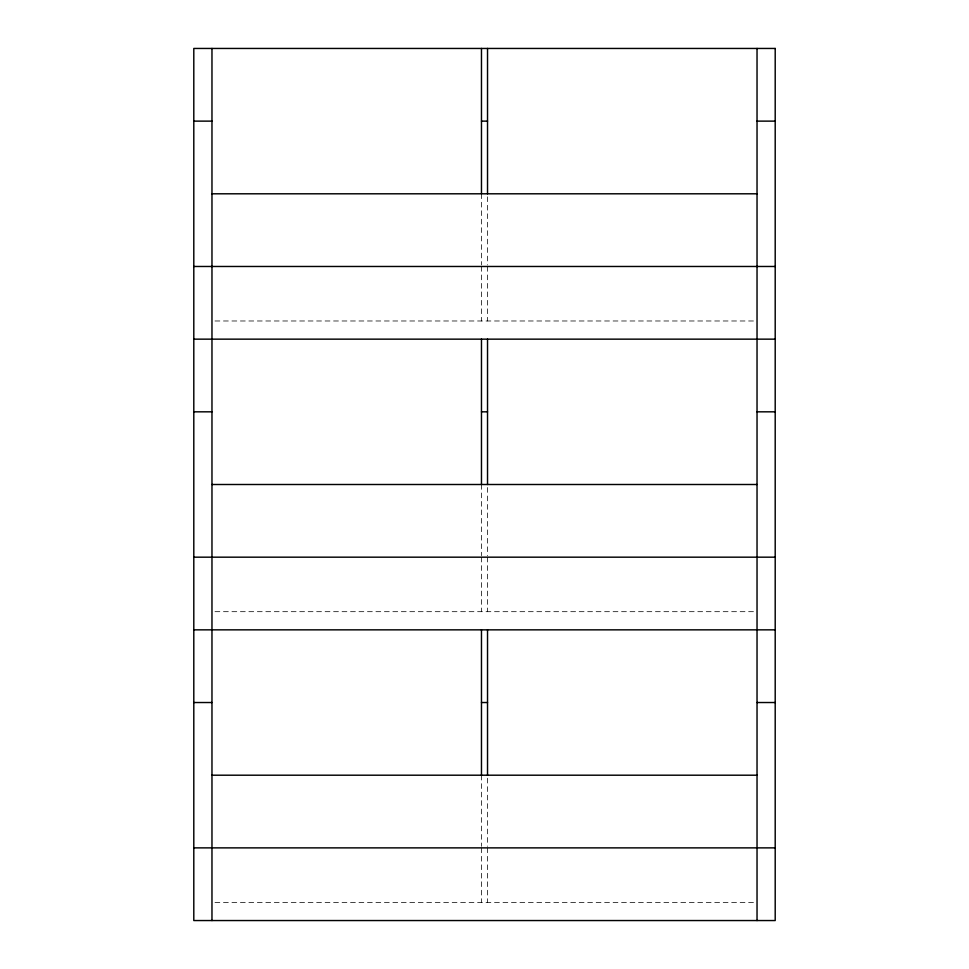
<?xml version="1.0" encoding="UTF-8"?>
<svg xmlns="http://www.w3.org/2000/svg" width="969" height="969" viewBox="0 0 969 969"><rect width="100%" height="100%" fill="white"/><g stroke="black" fill="none" stroke-linecap="round" stroke-linejoin="round"><path stroke-width="0.73" stroke-dasharray="4.84 3.63" d="M214.997 320.981L754.003 320.981M214.997 611.681L755.517 611.681M214.997 902.381L755.517 902.381M487.528 196.828L487.528 264.961M487.528 266.475L487.528 320.981M487.528 487.528L487.528 555.661M487.528 557.175L487.528 611.681M487.528 778.228L487.528 846.361M487.528 847.875L487.528 902.381M481.472 193.8L481.472 264.961M481.472 266.475L481.472 320.981M481.472 484.5L481.472 555.661M481.472 557.175L481.472 611.681M481.472 775.2L481.472 846.361M481.472 847.875L481.472 902.381"/><path stroke-width="1.45" d="M193.8 121.125L211.969 121.125M481.472 121.125L487.528 121.125M757.031 121.125L775.2 121.125M211.969 193.8L757.031 193.8M193.8 266.475L775.2 266.475M193.8 339.15L775.2 339.15M193.8 411.825L211.969 411.825M481.472 411.825L487.528 411.825M757.031 411.825L775.2 411.825M211.969 484.5L757.031 484.5M193.8 557.175L775.2 557.175M193.8 629.85L775.2 629.85M193.8 702.525L211.969 702.525M481.472 702.525L487.528 702.525M757.031 702.525L775.2 702.525M211.969 775.2L757.031 775.2M193.8 847.875L775.2 847.875M757.031 48.45L757.031 920.55M487.528 48.45L487.528 193.8M487.528 339.15L487.528 484.5M487.528 629.85L487.528 775.2M481.472 48.45L481.472 193.8M481.472 339.15L481.472 484.5M481.472 629.85L481.472 775.2M211.969 48.45L211.969 920.55M775.2 48.45L193.8 48.45L193.8 920.55L775.2 920.55L775.2 48.45"/></g></svg>
